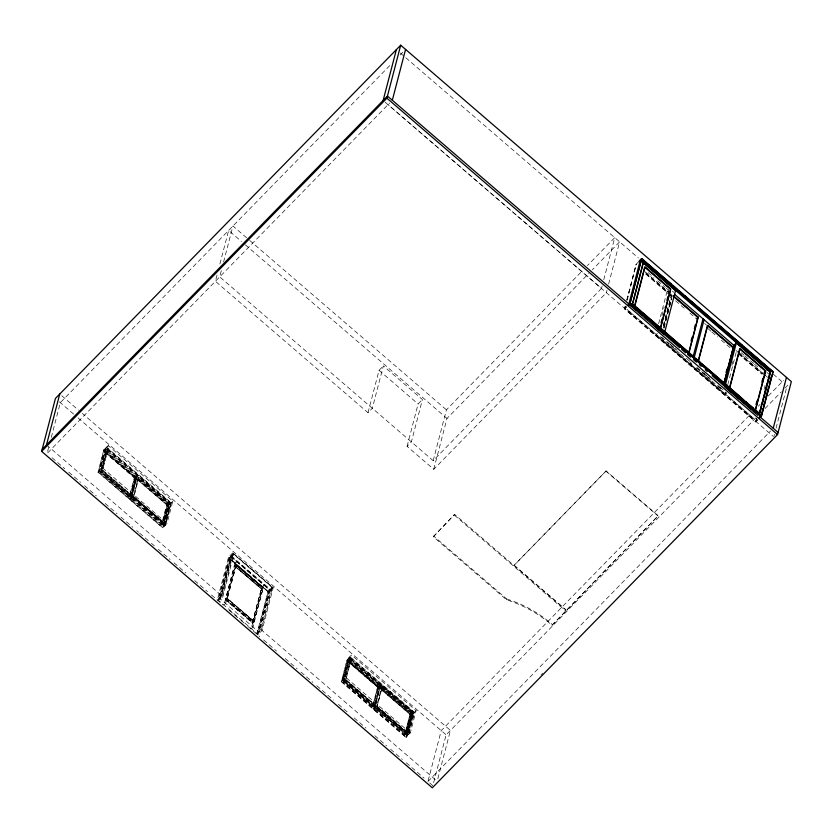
<?xml version="1.0" encoding="UTF-8"?>
<svg xmlns="http://www.w3.org/2000/svg" width="833" height="833" viewBox="0 0 833 833"><rect width="100%" height="100%" fill="white"/><g stroke="black" fill="none" stroke-linecap="round" stroke-linejoin="round"><path stroke-width="0.62" stroke-dasharray="4.17 3.12" d="M48.699 447.279L47.085 453.475L389.605 103.053M51.282 437.356L60.33 402.631L390.125 65.224M98.023 472.092L162.727 527.81L167.037 523.426L172.827 501.185L108.259 445.582L102.469 467.823L98.148 472.249L103.823 449.82L106.52 447.061L171.223 502.799L165.361 524.988L162.664 527.747L98.013 472.124L100.793 469.396L165.413 525.082L171.223 502.768M98.148 472.249L103.948 449.841M105.385 448.373L99.585 470.614L164.153 526.217L169.953 503.975M106.52 447.061L100.554 469.635L165.121 525.238L170.911 502.986L106.343 447.394M105.364 452.038L166.683 504.84L105.364 452.038L99.929 472.759L161.238 525.55L167.11 503.09L138.091 478.09L132.936 497.54L133.894 496.562L138.924 477.236L137.966 478.215M106.03 451.85L101.001 471.176L130.021 496.176L135.061 476.84M106.322 451.059L100.949 471.717L106.801 450.57L106.322 451.059L167.641 503.85L168.12 503.361L162.258 524.509L167.954 502.226L166.996 503.205M108.009 449.341L102.626 469.999L163.695 523.041L102.386 470.249L107.759 449.591L169.318 502.143L162.664 527.747L169.068 503.569L168.391 502.986L168.87 502.497L169.547 503.08L164.101 523.999L163.424 523.416L168.87 502.497M135.789 476.82L136.466 477.403L130.437 499.894L130 499.061L135.789 476.82L137.185 476.663L131.156 499.154L130.479 498.571L136.268 476.32M130.677 499.644L136.466 477.403M131.156 499.154L137.507 475.039L136.55 476.018L131.093 496.937L132.051 495.958L164.101 523.999M217.007 275.088L215.393 281.283L368.009 412.699L372.32 408.285L383.357 365.916L422.425 399.559L411.387 441.927L407.077 446.342L433.743 469.312L606.372 292.706L607.018 290.228M219.912 263.926L228.638 230.439L241.424 241.455M221.339 270.61L219.704 276.868L433.181 460.691L601.499 288.437L388.032 104.614M223.598 261.947L232.948 226.024L248.692 239.581M100.158 472.04L101.116 471.051L163.383 524.738L162.945 523.905L168.391 502.986M163.695 523.041L169.318 502.143M107.759 449.591L169.786 502.84L163.674 526.706L99.106 471.114L104.906 448.862L169.474 504.465M232.792 552.82L228.481 557.235L217.319 600.062L221.64 595.647L232.792 552.82L273.214 587.629L262.062 630.456L257.741 634.871L269.444 589.618L271.839 587.171L260.833 629.404L258.438 631.862L258.844 632.216L270.236 589.441M219.693 598.729L230.595 556.892L219.829 598.844L218.631 600.072M220.464 599.156L231.459 556.913L233.854 554.466L222.859 596.699L220.464 599.156L220.047 598.802L231.105 556.371L269.902 589.774L258.844 632.216M220.047 598.802L231.439 556.028L231.053 556.569L269.85 589.972M253.753 620.949L227.211 598.781L236.28 564.972L262.457 587.515L253.263 622.824L252.784 623.313L225.379 599.718L234.729 565.19L262.124 588.785L261.645 589.275L234.25 565.69L234.729 565.19M234.896 566.388L261.437 588.567L252.368 622.366L226.191 599.822L235.864 564.035M236.28 564.972L227.211 598.781M252.368 622.366L261.437 588.567M253.919 622.147L254.398 621.657L227.003 598.063L226.524 598.552L253.919 622.147L263.27 587.619M230.595 556.892L229.398 558.12L218.423 600.291L256.949 633.465L268.059 591.409M268.226 591.451L257.064 634.288L261.385 629.873L272.537 587.036L268.195 591.524M368.009 412.699L379.046 370.331L383.357 365.916M410.305 732.946L345.674 677.291L341.353 681.706L347.174 659.392L351.474 655.009L416.115 710.674L410.305 732.946L405.994 737.361M341.436 681.727L347.288 659.424M406.14 731.259L411.294 711.809L410.336 712.788L404.578 735.133L343.269 682.342L349.922 656.727M411.46 712.944L405.598 734.092L411.46 712.944L350.152 660.153L344.289 681.3L351.474 655.009M351.349 658.924L345.966 679.582L407.035 732.624L345.726 679.822L351.109 659.163L412.658 711.715L406.056 737.424L341.363 681.675M407.077 446.342L418.104 403.974L422.425 399.559M433.181 460.691L446.426 409.846L582.892 270.225M433.743 469.312L446.988 418.468L588.723 273.463M344.341 680.759L373.371 705.749L378.526 686.298L377.568 687.277L372.528 706.613L373.486 705.634M413.126 712.413L407.441 733.581L413.126 712.413L380.848 684.611L379.89 685.601L373.778 709.466L373.34 708.644L379.13 686.392L379.609 685.903L380.296 686.486L374.496 708.737L373.819 708.144L379.609 685.903M374.017 709.227L379.817 686.975L379.13 686.392M380.848 684.611L374.496 708.737M377.11 706.269L382.149 686.933M404.64 735.07L410.461 712.663L381.431 687.673L376.277 707.123L377.234 706.145L382.264 686.808L381.306 687.798M606.132 470.895L513.971 565.472L606.132 470.895L658.226 515.752L552.019 625.271A119.202 110.445 14.6 0 0 506.579 599.822L433.327 536.754L454.631 514.378L566.065 610.318M433.327 536.754L454.631 514.378M407.681 733.332L375.402 705.541L374.444 706.519L406.723 734.321L406.285 733.488L411.731 712.569L412.21 712.08L412.887 712.663M412.21 712.08L406.285 733.488M406.723 734.321L412.658 711.715M349.683 656.977L414.251 712.569L408.462 734.81L343.894 679.218L349.87 656.633L414.563 712.382L408.753 734.664L406.056 737.424M755.916 417.854L446.103 734.821L432.858 785.665L427.943 781.427L441.219 730.614L751.033 413.657M437.825 778.772L450.424 730.406L82.394 413.501M506.579 599.822L506.787 599.031L433.535 535.963M601.488 288.499L602.144 285.958M603.758 279.763L614.733 237.655L587.442 265.581M608.631 284.022L619.617 241.862L592.357 269.746M757.78 419.801L755.75 421.977L624.438 308.918L625.229 305.878M626.697 300.265L636.027 264.425L640.348 260.011M625.354 306.075L624.677 308.668L755.989 421.737L756.958 418.031M626.937 300.015L636.266 264.176M625.625 306.315L624.989 308.772L626.749 306.971M627.228 300.172L636.235 264.311M552.019 625.271L658.226 515.752M658.622 323.735L667.129 291.071L668.805 289.353L667.171 295.642M661.933 315.738L664.224 306.94M663.328 325.422L670.815 296.683M663.36 326.307L671.179 296.319M663.672 327.827L672.137 295.33M664.036 327.452L671.523 298.714M663.984 328.264L671.513 299.38M690.515 361.959L689.859 364.469L691.536 362.751M691.598 362.896L690.942 365.406L692.629 363.688M731.895 365.395L733.207 360.377M657.352 333.315L655.675 335.033L725.126 394.842L725.782 392.322M727.75 384.794L736.58 350.88M756.385 418.916L755.75 421.373L757.509 419.572M764.069 389.428L765.35 384.513M755.75 421.977L756.708 418.27M773.795 436.867L774.44 434.389M776.054 428.183L787.039 386.023M400.121 54.999L402.849 52.208M108.259 445.582L103.948 449.997L168.516 505.6L172.827 501.185M106.155 451.725L105.197 452.704L134.228 477.705L135.185 476.715L130.146 496.051L129.188 497.03L134.342 477.58L105.312 452.579M168.453 505.506L171.15 502.747M161.956 522.541L162.914 521.562L133.894 496.562M226.191 599.822L252.732 621.991M262.457 587.515L235.916 565.347M273.214 587.629L268.903 592.044L228.481 557.235M256.949 633.465L258.563 631.81L220.047 598.635M626.478 306.742L624.719 308.533L772.847 436.055M624.438 308.918L626.437 306.867M349.496 661.298L348.538 662.287L377.568 687.277M343.498 681.613L344.456 680.634L406.077 733.602M412.168 713.392L411.731 712.569M416.115 710.674L411.794 715.089L347.163 659.424L411.877 715.11L414.574 712.35M725.126 394.842L726.803 393.124L718.994 386.397M405.307 732.124L406.265 731.135L377.234 706.145M758.301 406.212L760.123 404.359M768.297 395.987L783.738 380.192M765.006 408.566L781.354 391.833M784.988 388.116L789.622 383.378M755.885 421.446L757.614 419.686M427.975 781.458L770.494 431.036M540.981 675.053L542.793 673.199M400.309 53.02L638.442 258.074M773.253 374.163L785.071 384.325M672.418 291.113L673.866 292.362M766.87 372.445L768.817 374.121M648.147 272.641L653.874 277.576M657.685 280.856L665.328 287.437M666.285 288.26L668.191 289.905M741.183 352.765L744.046 355.222M745.004 356.045L753.594 363.448M754.552 364.271L760.279 369.196M645.086 271.777L668.576 292.154M738.184 351.932L763.622 373.996M764.632 374.715L767.537 377.38M669.086 292.758L672.012 295.278M645.825 272.86L668.368 292.268M704.624 323.485L706.582 325.172M735.976 350.485L738.923 353.015M739.902 353.869L765.371 375.798M646.044 273.89L667.691 292.529M668.68 293.383L671.627 295.923M738.559 353.556L762.174 373.892M645.794 274.13L667.452 292.779M668.441 293.622L671.388 296.163M738.319 353.796L761.935 374.142M675.584 300.796L684.185 308.189M689.911 313.125L696.586 318.872M707.998 328.691L710.861 331.159M711.809 331.982L717.536 336.917M721.357 340.197L730.905 348.423M670.055 344.248L675.917 349.298M686.652 358.544L690.557 361.907M703.364 372.934L709.227 377.984M661.714 337.126L669.347 343.696M670.305 344.518L674.126 347.809M675.074 348.631L676.99 350.276M696.982 367.488L700.803 370.779M701.75 371.601L705.572 374.892M706.53 375.714L709.393 378.182M717.984 385.575L721.805 388.865M660.402 336.667L679.489 353.109M680.446 353.931L686.173 358.867M696.627 367.863L710.945 380.192M711.892 381.014L721.44 389.23M385.096 102.178L624.583 308.387M606.039 471.28L658.122 516.127M249.671 240.425L446.426 409.846M245.36 244.84L446.988 418.468M379.046 370.331L418.104 403.974M514.076 565.086L566.159 609.943M454.422 515.169L565.857 611.12M61.725 395.706L78.458 410.117M59.382 401.818L74.147 414.532M78.083 417.916L446.103 734.821M231.387 556.225L233.313 553.997L272.381 587.64L270.184 589.639M351.109 659.163L412.418 711.965M413.314 713.642L348.611 657.924L342.8 680.238L407.504 735.945L413.293 713.548L348.725 657.955L342.936 680.197L407.504 735.799M269.392 590.295L258.49 632.132L257.158 633.247M349.673 660.642L410.981 713.433M103.823 449.82L168.516 505.569M235.385 564.524L262.791 588.119M234.365 565.565L261.77 589.16M102.469 467.823L167.037 523.426M133.051 497.426L162.081 522.416M100.283 471.915L129.302 496.905M341.499 681.665L406.056 737.267M226.878 598.177L254.284 621.772M46.513 444.864L222.859 596.699M225.868 599.229L253.263 622.824M260.833 629.404L437.179 781.25M225.504 599.593L252.909 623.188M220.381 598.469L231.314 555.85L270.381 589.483L259.178 631.872M52.042 457.744L64.839 468.76M68.764 472.144L80.582 482.317M84.508 485.701L96.326 495.874M105.166 503.496L116.984 513.669M120.91 517.043L132.728 527.227M136.643 530.6L138.611 532.297M139.6 533.141L150.45 542.481M151.429 543.324L154.386 545.875M158.291 549.239L170.13 559.432M174.035 562.796L185.874 572.989M194.693 580.58L207.521 591.628M211.415 594.981L223.265 605.185M229.169 610.266L239.987 619.585M240.976 620.439L243.923 622.98M247.859 626.364L259.709 636.568M263.613 639.921L276.431 650.969M285.261 658.57L297.1 668.764M301.005 672.127L312.833 682.31M316.769 685.705L333.471 700.084M338.396 704.322L349.235 713.662M354.14 717.879L365.958 728.063M374.808 735.674L386.616 745.837M390.552 749.231L402.36 759.404M406.296 762.789L424.007 778.043M506.787 599.031A119.202 110.445 14.6 0 1 552.227 624.479M105.26 448.341L99.45 470.655L164.153 526.373L169.963 504.059L105.26 448.341M138.809 477.351L133.769 496.687L162.799 521.687L167.839 502.351L138.809 477.351M229.158 557.818L217.996 600.655L222.317 596.241L233.469 553.404L229.158 557.818M234.885 563.233L223.983 605.081L225.608 603.425L236.499 561.577L234.885 563.233M262.291 586.828L251.389 628.676L253.003 627.02L263.905 585.172L262.291 586.828M348.246 658.445L342.457 680.686L407.025 736.289L412.814 714.037L348.246 658.445M348.652 662.162L343.623 681.488L372.653 706.488L377.682 687.152L348.652 662.162M233.386 553.737L229.075 558.152L268.132 591.784L272.453 587.369L233.386 553.737M230.939 556.788L229.325 558.443L267.851 591.617L269.465 589.962L230.939 556.788M627.124 309.48L754.094 418.801L627.124 309.48M348.704 661.621L410.023 714.412L348.704 661.621M408.764 734.633L344.06 678.916L408.753 734.664"/><path stroke-width="1.25" d="M41.65 451.392L55.447 398.434L400.694 45.211L791.35 381.608L777.553 434.566L432.306 787.789L41.65 451.392L386.897 98.179L400.694 45.211M46.513 444.864L59.757 394.009M383.128 100.481L396.373 49.626M392.333 100.262L405.577 49.418M628.894 303.972L640.348 260.011L770.671 372.226M628.197 305.076L630.196 303.025L641.785 258.542L773.086 371.601L761.497 416.094L759.498 418.135M632.726 302.837L643.44 261.708L770.4 371.039L759.363 413.407L756.416 410.867M634.6 305.919L644.69 267.185L670.461 289.374L660.371 328.119M634.954 305.555L645.054 266.82L670.825 289.009L660.402 328.993M661.038 322.85L662.016 319.101M666.9 300.359L667.879 296.6M691.088 340.999L692.067 337.25M694.347 328.504L695.326 324.755M688.797 352.515L697.908 317.529L673.085 296.152M688.829 353.4L698.262 317.154L673.449 295.788M693.171 356.472L702.99 318.789L704.072 319.726L694.264 357.409M698.616 359.44L707.404 325.703L733.175 347.892L724.064 382.888M698.325 361.574L707.758 325.339L733.54 347.528L724.418 382.514M726.032 372.622L727.011 368.873M724.106 383.107L733.915 345.424L736.31 342.967L770.494 372.403M724.491 383.628L734.633 344.685M736.31 342.967L724.866 386.929L758.072 415.521M729.229 388.938L739.642 348.944L765.412 371.133L755.323 409.878M729.583 388.563L740.006 348.579L765.777 370.768L755.354 410.763M755.989 404.609L756.968 400.86M761.851 382.118L762.83 378.369M759.602 413.168L770.64 370.789L643.68 261.468L632.643 303.837L759.363 413.407M759.696 413.855L761.664 406.317M762.32 403.807L763.299 400.038M763.955 397.528L770.171 373.663M762.945 408.597L761.029 415.969L759.269 417.77M763.58 406.14L764.548 402.454M765.183 399.996L768.703 386.491M769.348 384.034L771.264 376.662M773.086 371.601L761.258 416.333L629.956 303.274L641.545 258.782L670.94 284.095M773.222 428.245L786.467 377.401M42.202 449.279L387.449 96.055L631.487 306.2M638.911 261.479L641.785 258.542M639.754 260.719L641.514 258.917L658.164 273.255M628.228 304.94L629.987 303.139L761.3 416.208M628.499 305.17L630.258 303.379M696.586 318.872L698.262 317.154M764.1 372.486L765.777 370.768M776.377 434.222L778.105 432.452L759.404 416.354M672.897 285.781L676.823 289.155M678.78 290.842L682.696 294.226M684.664 295.913L688.579 299.286M690.536 300.973L742.474 345.695M744.431 347.382L748.357 350.755M750.314 352.442L761.091 361.72M763.049 363.407L766.974 366.78M768.932 368.478L772.847 371.851M660.132 274.942L670.909 284.23M672.866 285.917L676.781 289.29M678.749 290.977L682.664 294.351M684.622 296.038L688.547 299.411M690.505 301.098L730.676 335.699M732.644 337.386L736.559 340.759M738.517 342.446L742.442 345.82M744.4 347.507L748.315 350.891M750.283 352.578L761.06 361.855M763.018 363.542L766.933 366.916M768.901 368.603L772.816 371.976M642.337 262.051L675.542 290.644L664.099 334.606L629.915 305.17M674.668 294.403L734.352 345.799M636.339 307.471L640.275 310.865M642.243 312.552L687.517 351.547M691.452 354.931L693.42 356.628M696.378 359.169L700.314 362.563M702.281 364.25L742.63 399.007M745.587 401.548L747.555 403.234M750.512 405.786L753.459 408.326M630.196 303.025L761.497 416.094M633.455 307.898L636.402 310.438M639.359 312.979L642.305 315.52M645.263 318.06L647.231 319.757M655.102 326.536L679.707 347.715M681.675 349.412L685.611 352.807M687.579 354.494L690.526 357.045M693.483 359.585L696.43 362.126M699.387 364.667L701.355 366.364M705.291 369.748L707.259 371.445M712.173 375.683L739.725 399.403M741.693 401.1L744.65 403.641M747.597 406.181L750.554 408.722M753.501 411.273L755.469 412.96M386.897 98.179L777.553 434.566"/></g></svg>
